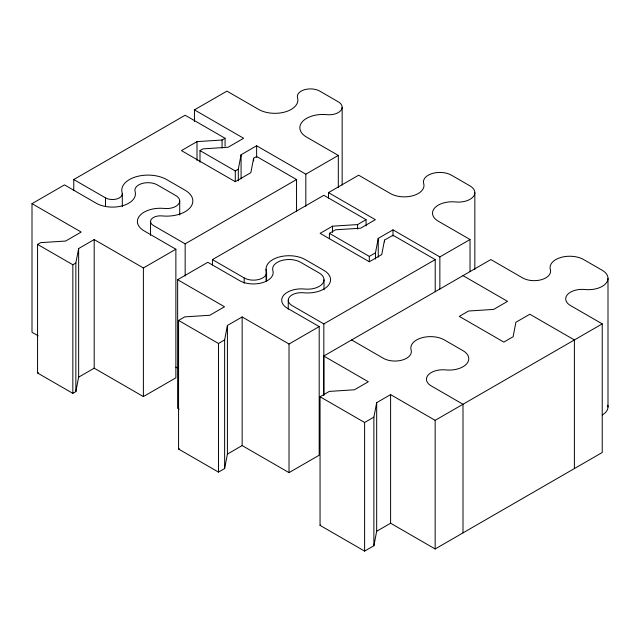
<?xml version="1.0" encoding="UTF-8"?>
<svg xmlns="http://www.w3.org/2000/svg" width="640" height="640" viewBox="0 0 640 640"><rect width="100%" height="100%" fill="white"/><g stroke="black" fill="none" stroke-linecap="round" stroke-linejoin="round"><path stroke-width="0.96" d="M75.856 391.632L75.856 263.008L78.64 248.544L94.192 239.56L143.384 267.968L175.872 249.208L175.872 377.832L143.384 396.584L94.192 368.184L78.64 377.16L75.856 391.632L72.84 393.368L37.568 373.008L37.568 244.384L40.584 242.648L65.648 241.04L81.2 232.064L32 203.656L32 332.28L38.152 335.824M238.296 180.84L238.296 169.224L241.08 154.76L256.632 145.776L305.824 174.184L338.312 155.424L338.312 187.584M296.544 211.696L296.544 179.544L256.632 156.496L253.616 158.24L250.832 172.704L235.28 181.688L181.448 150.6L197 141.624L222.056 140.016L225.072 138.28L225.072 146.312M224.632 468.544L224.632 339.928L227.416 325.456L242.152 316.952L289.024 344.016L319.192 326.592L319.192 455.216L289.024 472.632L242.152 445.568L227.416 454.08L224.632 468.544L218.48 472.096L178.568 449.056L178.568 320.432L184.712 316.88L209.776 315.272L224.512 306.768L177.64 279.704L177.64 408.32L179.104 409.168M375.464 259.096L375.464 252.84L378.248 238.376L392.992 229.864L439.864 256.928L470.032 239.512L470.032 271.664M435.224 291.76L435.224 259.608L392.992 235.224L384.52 240.112L381.736 254.584L369.32 261.752L320.12 233.344L332.536 226.176L357.6 224.568L366.072 219.68L366.072 225.936M373.888 545.744L373.888 417.12L376.672 402.656L390.6 394.616L435.152 420.336L602.232 323.872L602.232 452.496L435.152 548.96L390.6 523.232L376.672 531.272L373.888 545.744L364.608 551.104L320.056 525.376L320.056 396.76L329.336 391.4L354.4 389.792L368.32 381.752L323.768 356.032L323.768 395.328M32 203.656L64.488 184.904L96.224 203.224A22.976 13.264 0 0 0 123.056 205.616A22.976 13.264 0 0 0 135.096 191.56A13.128 7.576 0 0 1 141.976 183.536A13.128 7.576 0 0 1 157.312 184.904L175.872 195.616A13.128 7.576 0 0 1 178.24 204.472A13.128 7.576 0 0 1 164.336 208.448A22.976 13.264 0 0 0 140 215.392A22.976 13.264 0 0 0 144.144 230.888L175.872 249.208M73.768 190.264L73.768 179.544L185.16 115.232L225.072 138.28M194.44 121.488L194.44 109.872L226.928 91.12L258.664 109.44A22.976 13.264 0 0 0 285.496 111.832A22.976 13.264 0 0 0 297.536 97.776A13.128 7.576 0 0 1 304.416 89.752A13.128 7.576 0 0 1 319.752 91.12L338.312 101.832A13.128 7.576 0 0 1 340.68 110.688A13.128 7.576 0 0 1 326.776 114.664A22.976 13.264 0 0 0 302.44 121.608A22.976 13.264 0 0 0 306.584 137.104L338.312 155.424M200.008 162.216L200.008 150.6L203.024 148.864L228.088 147.256L243.632 138.28L194.44 109.872M37.568 244.384L72.84 264.752L75.856 263.008M200.008 150.6L235.28 170.968L238.296 169.224M73.768 179.544L105.504 197.864A9.848 5.688 0 0 0 117.008 198.888A9.848 5.688 0 0 0 122.168 192.864A26.256 15.16 0 0 1 135.928 176.808A26.256 15.16 0 0 1 166.592 179.544L185.16 190.264A26.256 15.16 0 0 1 189.888 207.968A26.256 15.16 0 0 1 162.08 215.912A9.848 5.688 0 0 0 151.648 218.888A9.848 5.688 0 0 0 153.424 225.528L185.16 243.848L296.544 179.544M177.64 279.704L207.808 262.288L239.544 280.608A19.688 11.368 0 0 0 262.544 282.656A19.688 11.368 0 0 0 272.864 270.616A16.408 9.472 0 0 1 281.464 260.576A16.408 9.472 0 0 1 300.632 262.288L319.192 273.008A16.408 9.472 0 0 1 322.152 284.072A16.408 9.472 0 0 1 304.768 289.04A19.688 11.368 0 0 0 283.912 294.992A19.688 11.368 0 0 0 287.456 308.272L319.192 326.592M212.448 264.968L212.448 259.608L323.832 195.296L366.072 219.68M328.48 197.976L328.48 192.616L358.648 175.2L390.376 193.52A19.688 11.368 0 0 0 413.384 195.576A19.688 11.368 0 0 0 423.696 183.528A16.408 9.472 0 0 1 432.296 173.496A16.408 9.472 0 0 1 451.464 175.2L470.032 185.92A16.408 9.472 0 0 1 472.992 196.984A16.408 9.472 0 0 1 455.608 201.952A19.688 11.368 0 0 0 434.744 207.912A19.688 11.368 0 0 0 438.296 221.192L470.032 239.512M37.568 373.008L38.32 372.568M329.408 238.704L329.408 233.344L335.552 229.8L360.616 228.192L375.352 219.68L328.48 192.616M178.568 320.432L218.48 343.48L224.632 339.928M329.408 233.344L369.32 256.392L375.464 252.84M212.448 259.608L244.184 277.928A13.128 7.576 0 0 0 259.52 279.296A13.128 7.576 0 0 0 266.4 271.264A22.976 13.264 0 0 1 278.44 257.216A22.976 13.264 0 0 1 305.272 259.608L323.832 270.328A22.976 13.264 0 0 1 327.976 285.816A22.976 13.264 0 0 1 303.64 292.768A13.128 7.576 0 0 0 289.736 296.744A13.128 7.576 0 0 0 292.104 305.592L323.832 323.92L435.224 259.608M323.768 356.032L490.848 259.568L522.584 277.888A16.408 9.472 0 0 0 541.752 279.6A16.408 9.472 0 0 0 550.352 269.56A19.688 11.368 0 0 1 560.672 257.52A19.688 11.368 0 0 1 583.672 259.568L602.232 270.288A19.688 11.368 0 0 1 605.784 283.568A19.688 11.368 0 0 1 584.92 289.52A16.408 9.472 0 0 0 567.544 294.488A16.408 9.472 0 0 0 570.496 305.552L602.232 323.872M178.568 449.056L179.336 448.608M320.056 396.76L364.608 422.48L373.888 417.12M320.056 525.376L320.632 525.04M463 275.64L507.552 301.368L493.632 309.408L468.568 311.016L459.288 316.376L503.84 342.096L513.12 336.736L515.912 322.264L529.832 314.232L574.384 339.952L574.384 468.576M351.616 339.952L383.344 358.272A16.408 9.472 0 0 0 402.512 359.984A16.408 9.472 0 0 0 411.112 349.944A19.688 11.368 0 0 1 421.432 337.904A19.688 11.368 0 0 1 444.432 339.952L463 350.672A19.688 11.368 0 0 1 466.552 363.952A19.688 11.368 0 0 1 445.688 369.912A16.408 9.472 0 0 0 428.304 374.872A16.408 9.472 0 0 0 431.264 385.936L463 404.264L463 532.88M175.904 367.128L178.544 368.656M608 278.44L608 407.056M474.84 192.712L474.84 269.488M439.864 256.928L439.864 289.08M435.152 420.336L435.152 548.96M392.992 229.864L392.992 236.12M390.6 394.616L390.6 523.232M384.52 240.112L384.52 241.896M378.248 238.376L378.248 257.128M376.672 402.656L376.672 531.272M369.32 256.392L369.32 261.752M364.608 422.48L364.608 551.104M357.6 224.568L357.6 229.04M342.16 107.272L342.16 185.04M332.536 226.176L332.536 232.432M324 279.8L324 289.768M323.832 323.92L323.832 395.368M305.824 174.184L305.824 206.336M289.024 344.016L289.024 472.632M288.256 300.16L288.256 309.136M266.592 272.408L266.592 281.376M266.064 269.272L266.064 281.24M256.632 145.776L256.632 157.392M253.616 158.24L253.616 160.92M244.184 277.928L244.184 283.288M242.152 316.952L242.152 445.568M241.08 154.76L241.08 178.872M235.28 170.968L235.28 181.688M227.416 325.456L227.416 454.08M222.056 140.016L222.056 148.056M218.48 343.48L218.48 472.096M197 141.624L197 160.384M185.16 243.848L185.16 276.008M179.72 201.056L179.72 215.016M150.536 221.456L150.536 235.408M143.384 267.968L143.384 396.584M122.312 193.72L122.312 206.68M105.504 197.864L105.504 205.904M94.192 239.56L94.192 368.184M78.64 248.544L78.64 377.16M72.84 264.752L72.84 393.368M607.768 405.208A19.688 11.368 0 0 1 602.208 414.992"/></g></svg>
